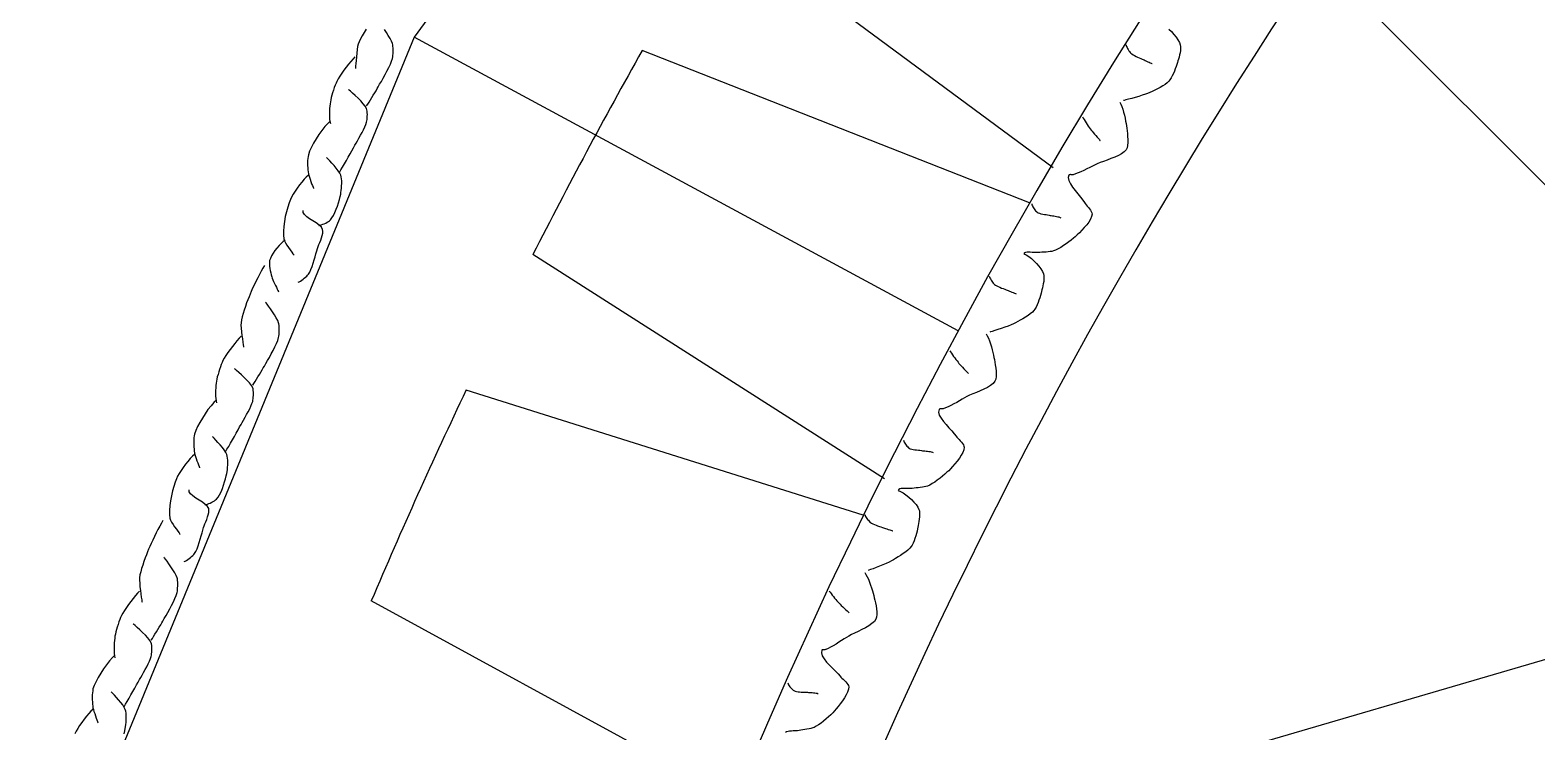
# Model space of a CAD drawing. Extents: x 2 to 99, y 3 to 136.
# Drawn here: x 13.85 to 28.85, y 84.83 to 91.81 of the extents above; entities that cross this region are included whole.
import ezdxf

# ---------------------------------------------------------------- set-up
doc = ezdxf.new("R2010")
doc.units = 0
doc.header["$LTSCALE"] = 1.7995
doc.linetypes.add('HIDDENX2', pattern=[0])
doc.layers.add('CMP-FLSH', color=7, linetype='CONTINUOUS')
doc.layers.add('DIM-TXT', color=7, linetype='CONTINUOUS')

msp = doc.modelspace()

# ---------------------------------------------------------------- linework, layer by layer
at = {"layer": 'CMP-FLSH', "color": 0, "linetype": 'CONTINUOUS'}
for p, q in [((26.621, 104.058), (17.673, 91.742)), ((17.673, 91.742), (13.116, 80.668)), ((23.087, 88.819), (17.673, 91.742))]:
    msp.add_line(p, q, dxfattribs=at)
at = {"layer": 'CMP-FLSH', "color": 0, "linetype": 'HIDDENX2'}
for p, q in [((24.034, 90.44), (20.696, 92.909)), ((23.8, 90.094), (19.941, 91.609)), ((22.354, 87.346), (18.854, 89.579)), ((22.144, 86.984), (18.191, 88.23)), ((20.891, 84.143), (17.246, 86.13))]:
    msp.add_line(p, q, dxfattribs=at)
at = {"layer": 'CMP-FLSH', "color": 0, "linetype": 'CONTINUOUS'}
for points in [[(17.194, 91.82, 0), (17.175, 91.788, 0), (17.156, 91.756, 0), (17.14, 91.726, 0), (17.126, 91.697, 0), (17.116, 91.672, 0), (17.11, 91.648, 0), (17.105, 91.618, 0), (17.101, 91.583, 0), (17.097, 91.547, 0), (17.094, 91.511, 0), (17.091, 91.479, 0), (17.09, 91.453, 0), (17.089, 91.435, 0), (17.089, 91.429, 0)], [(17.199, 91.058, 0), (17.21, 91.075, 0), (17.223, 91.095, 0), (17.237, 91.117, 0), (17.251, 91.14, 0), (17.266, 91.164, 0), (17.28, 91.187, 0), (17.293, 91.209, 0), (17.305, 91.23, 0), (17.315, 91.248, 0), (17.329, 91.273, 0), (17.346, 91.302, 0), (17.364, 91.335, 0), (17.384, 91.369, 0), (17.402, 91.404, 0), (17.42, 91.439, 0), (17.436, 91.472, 0), (17.448, 91.504, 0), (17.456, 91.531, 0), (17.459, 91.545, 0), (17.461, 91.561, 0), (17.462, 91.578, 0), (17.463, 91.596, 0), (17.463, 91.615, 0), (17.463, 91.634, 0), (17.461, 91.651, 0), (17.459, 91.667, 0), (17.456, 91.68, 0), (17.447, 91.702, 0), (17.433, 91.729, 0), (17.415, 91.758, 0), (17.396, 91.788, 0), (17.376, 91.817, 0)], [(25.187, 91.822, 0), (25.212, 91.797, 0), (25.236, 91.77, 0), (25.258, 91.742, 0), (25.276, 91.714, 0), (25.291, 91.688, 0), (25.3, 91.664, 0), (25.303, 91.648, 0), (25.303, 91.629, 0), (25.301, 91.609, 0), (25.298, 91.587, 0), (25.293, 91.565, 0), (25.288, 91.544, 0), (25.282, 91.523, 0), (25.277, 91.505, 0), (25.272, 91.489, 0), (25.266, 91.471, 0), (25.259, 91.45, 0), (25.25, 91.427, 0), (25.241, 91.404, 0), (25.231, 91.38, 0), (25.22, 91.357, 0), (25.208, 91.336, 0), (25.197, 91.318, 0), (25.185, 91.303, 0), (25.169, 91.288, 0), (25.149, 91.272, 0), (25.125, 91.257, 0), (25.099, 91.242, 0), (25.072, 91.227, 0), (25.045, 91.214, 0), (25.019, 91.202, 0), (24.996, 91.191, 0), (24.975, 91.182, 0), (24.952, 91.173, 0), (24.922, 91.163, 0), (24.887, 91.153, 0), (24.851, 91.142, 0), (24.816, 91.133, 0), (24.785, 91.124, 0), (24.759, 91.117, 0), (24.742, 91.113, 0), (24.735, 91.111, 0)], [(24.759, 91.668, 0), (24.762, 91.659, 0), (24.765, 91.65, 0), (24.77, 91.639, 0), (24.776, 91.628, 0), (24.782, 91.618, 0), (24.789, 91.607, 0), (24.795, 91.598, 0), (24.802, 91.59, 0), (24.808, 91.583, 0), (24.818, 91.575, 0), (24.83, 91.567, 0), (24.844, 91.559, 0), (24.859, 91.551, 0), (24.875, 91.544, 0), (24.891, 91.537, 0), (24.906, 91.53, 0), (24.92, 91.524, 0), (24.931, 91.519, 0), (24.94, 91.515, 0), (24.951, 91.509, 0), (24.964, 91.504, 0), (24.977, 91.498, 0), (24.99, 91.492, 0), (25.001, 91.487, 0), (25.011, 91.483, 0), (25.017, 91.48, 0), (25.019, 91.479, 0)], [(17.083, 91.545, 0), (17.064, 91.525, 0), (17.042, 91.501, 0), (17.02, 91.473, 0), (16.997, 91.444, 0), (16.974, 91.413, 0), (16.953, 91.383, 0), (16.933, 91.353, 0), (16.916, 91.326, 0), (16.903, 91.302, 0), (16.895, 91.284, 0), (16.886, 91.263, 0), (16.877, 91.24, 0), (16.869, 91.215, 0), (16.861, 91.189, 0), (16.853, 91.164, 0), (16.847, 91.14, 0), (16.842, 91.118, 0), (16.839, 91.099, 0), (16.836, 91.079, 0), (16.833, 91.056, 0), (16.831, 91.031, 0), (16.83, 91.004, 0), (16.829, 90.976, 0), (16.829, 90.95, 0), (16.831, 90.925, 0), (16.834, 90.902, 0), (16.839, 90.883, 0)], [(16.929, 90.396, 0), (16.943, 90.421, 0), (16.96, 90.449, 0), (16.978, 90.481, 0), (16.998, 90.514, 0), (17.017, 90.547, 0), (17.036, 90.581, 0), (17.053, 90.612, 0), (17.069, 90.641, 0), (17.083, 90.666, 0), (17.095, 90.687, 0), (17.108, 90.711, 0), (17.123, 90.737, 0), (17.139, 90.765, 0), (17.155, 90.793, 0), (17.169, 90.821, 0), (17.182, 90.848, 0), (17.192, 90.874, 0), (17.199, 90.896, 0), (17.201, 90.908, 0), (17.204, 90.923, 0), (17.205, 90.939, 0), (17.206, 90.956, 0), (17.207, 90.973, 0), (17.206, 90.99, 0), (17.205, 91.005, 0), (17.202, 91.019, 0), (17.199, 91.031, 0), (17.186, 91.054, 0), (17.166, 91.08, 0), (17.141, 91.107, 0), (17.114, 91.135, 0), (17.086, 91.162, 0), (17.06, 91.185, 0), (17.039, 91.204, 0), (17.024, 91.216, 0), (17.019, 91.22, 0)], [(24.698, 91.096, 0), (24.709, 91.076, 0), (24.718, 91.051, 0), (24.727, 91.024, 0), (24.736, 90.995, 0), (24.744, 90.965, 0), (24.75, 90.935, 0), (24.756, 90.907, 0), (24.761, 90.881, 0), (24.764, 90.858, 0), (24.767, 90.836, 0), (24.77, 90.81, 0), (24.773, 90.782, 0), (24.776, 90.752, 0), (24.778, 90.722, 0), (24.777, 90.693, 0), (24.775, 90.665, 0), (24.77, 90.642, 0), (24.761, 90.622, 0), (24.742, 90.601, 0), (24.716, 90.581, 0), (24.684, 90.564, 0), (24.647, 90.547, 0), (24.609, 90.533, 0), (24.571, 90.519, 0), (24.534, 90.506, 0), (24.501, 90.494, 0), (24.474, 90.482, 0), (24.452, 90.472, 0), (24.426, 90.459, 0), (24.399, 90.445, 0), (24.37, 90.431, 0), (24.34, 90.416, 0), (24.31, 90.403, 0), (24.282, 90.39, 0), (24.256, 90.38, 0), (24.233, 90.373, 0), (24.229, 90.372, 0), (24.224, 90.372, 0), (24.219, 90.373, 0), (24.213, 90.373, 0), (24.207, 90.374, 0), (24.202, 90.374, 0), (24.197, 90.373, 0), (24.193, 90.372, 0), (24.191, 90.369, 0), (24.185, 90.344, 0), (24.191, 90.314, 0), (24.206, 90.282, 0), (24.227, 90.249, 0), (24.253, 90.215, 0), (24.28, 90.181, 0), (24.306, 90.149, 0), (24.329, 90.121, 0), (24.346, 90.096, 0), (24.353, 90.085, 0), (24.363, 90.073, 0), (24.374, 90.061, 0), (24.385, 90.047, 0), (24.396, 90.033, 0), (24.406, 90.019, 0), (24.414, 90.006, 0), (24.419, 89.993, 0), (24.421, 89.981, 0), (24.416, 89.956, 0), (24.405, 89.93, 0), (24.388, 89.902, 0), (24.368, 89.874, 0), (24.344, 89.847, 0), (24.32, 89.82, 0), (24.296, 89.796, 0), (24.274, 89.774, 0), (24.255, 89.756, 0), (24.237, 89.74, 0), (24.215, 89.723, 0), (24.191, 89.704, 0), (24.164, 89.686, 0), (24.137, 89.667, 0), (24.11, 89.65, 0), (24.083, 89.635, 0), (24.058, 89.623, 0), (24.036, 89.614, 0), (24.021, 89.61, 0), (24.003, 89.607, 0), (23.984, 89.605, 0), (23.963, 89.603, 0), (23.942, 89.602, 0), (23.921, 89.601, 0), (23.901, 89.6, 0), (23.883, 89.599, 0), (23.868, 89.598, 0), (23.856, 89.598, 0), (23.841, 89.599, 0), (23.824, 89.6, 0), (23.807, 89.602, 0), (23.79, 89.602, 0), (23.774, 89.602, 0), (23.76, 89.599, 0), (23.749, 89.594, 0), (23.742, 89.587, 0), (23.765, 89.576, 0), (23.791, 89.559, 0), (23.817, 89.539, 0), (23.843, 89.515, 0), (23.869, 89.49, 0), (23.892, 89.463, 0), (23.912, 89.436, 0), (23.928, 89.41, 0), (23.938, 89.387, 0), (23.942, 89.371, 0), (23.943, 89.353, 0), (23.942, 89.332, 0), (23.94, 89.31, 0), (23.936, 89.288, 0), (23.932, 89.266, 0), (23.928, 89.246, 0), (23.923, 89.227, 0), (23.919, 89.211, 0), (23.914, 89.193, 0), (23.908, 89.171, 0), (23.901, 89.148, 0), (23.893, 89.124, 0), (23.884, 89.1, 0), (23.874, 89.077, 0), (23.864, 89.055, 0), (23.853, 89.036, 0), (23.842, 89.021, 0), (23.827, 89.005, 0), (23.807, 88.988, 0), (23.785, 88.972, 0), (23.76, 88.955, 0), (23.733, 88.939, 0), (23.707, 88.924, 0), (23.682, 88.911, 0), (23.659, 88.899, 0), (23.639, 88.889, 0), (23.616, 88.878, 0), (23.586, 88.867, 0), (23.553, 88.855, 0), (23.518, 88.843, 0), (23.483, 88.831, 0), (23.452, 88.821, 0), (23.427, 88.813, 0), (23.409, 88.808, 0), (23.403, 88.806, 0)], [(16.839, 90.91, 0), (16.812, 90.884, 0), (16.783, 90.852, 0), (16.754, 90.814, 0), (16.725, 90.774, 0), (16.698, 90.731, 0), (16.672, 90.688, 0), (16.65, 90.646, 0), (16.632, 90.607, 0), (16.62, 90.572, 0), (16.616, 90.555, 0), (16.613, 90.535, 0), (16.612, 90.513, 0), (16.612, 90.49, 0), (16.612, 90.466, 0), (16.613, 90.442, 0), (16.615, 90.42, 0), (16.617, 90.4, 0), (16.62, 90.383, 0), (16.623, 90.367, 0), (16.629, 90.348, 0), (16.636, 90.327, 0), (16.644, 90.305, 0), (16.652, 90.283, 0), (16.659, 90.264, 0), (16.666, 90.248, 0), (16.67, 90.238, 0), (16.671, 90.234, 0)], [(24.327, 90.948, 0), (24.334, 90.936, 0), (24.343, 90.921, 0), (24.352, 90.906, 0), (24.363, 90.89, 0), (24.373, 90.873, 0), (24.384, 90.857, 0), (24.394, 90.842, 0), (24.404, 90.828, 0), (24.412, 90.817, 0), (24.421, 90.806, 0), (24.432, 90.792, 0), (24.445, 90.777, 0), (24.459, 90.762, 0), (24.472, 90.746, 0), (24.484, 90.733, 0), (24.494, 90.722, 0), (24.5, 90.714, 0), (24.503, 90.712, 0)], [(16.723, 89.869, 0), (16.734, 89.871, 0), (16.748, 89.874, 0), (16.762, 89.879, 0), (16.777, 89.885, 0), (16.792, 89.892, 0), (16.806, 89.899, 0), (16.819, 89.907, 0), (16.83, 89.915, 0), (16.839, 89.923, 0), (16.854, 89.943, 0), (16.869, 89.968, 0), (16.883, 89.997, 0), (16.897, 90.029, 0), (16.909, 90.061, 0), (16.92, 90.094, 0), (16.929, 90.126, 0), (16.936, 90.155, 0), (16.942, 90.18, 0), (16.944, 90.197, 0), (16.947, 90.217, 0), (16.949, 90.24, 0), (16.95, 90.263, 0), (16.951, 90.287, 0), (16.951, 90.311, 0), (16.949, 90.333, 0), (16.946, 90.352, 0), (16.942, 90.369, 0), (16.932, 90.389, 0), (16.916, 90.413, 0), (16.896, 90.438, 0), (16.875, 90.464, 0), (16.853, 90.489, 0), (16.832, 90.511, 0), (16.816, 90.529, 0), (16.804, 90.541, 0), (16.8, 90.545, 0)], [(16.62, 90.369, 0), (16.599, 90.35, 0), (16.577, 90.327, 0), (16.554, 90.3, 0), (16.53, 90.271, 0), (16.508, 90.24, 0), (16.487, 90.209, 0), (16.468, 90.179, 0), (16.452, 90.151, 0), (16.44, 90.126, 0), (16.427, 90.092, 0), (16.414, 90.051, 0), (16.401, 90.005, 0), (16.39, 89.957, 0), (16.381, 89.907, 0), (16.375, 89.859, 0), (16.371, 89.812, 0), (16.371, 89.77, 0), (16.375, 89.734, 0), (16.381, 89.716, 0), (16.392, 89.695, 0), (16.406, 89.671, 0), (16.422, 89.647, 0), (16.438, 89.624, 0), (16.454, 89.603, 0), (16.466, 89.587, 0), (16.475, 89.576, 0), (16.478, 89.572, 0)], [(16.517, 89.302, 0), (16.528, 89.307, 0), (16.54, 89.314, 0), (16.553, 89.322, 0), (16.566, 89.332, 0), (16.579, 89.342, 0), (16.591, 89.353, 0), (16.603, 89.363, 0), (16.612, 89.373, 0), (16.62, 89.383, 0), (16.633, 89.404, 0), (16.645, 89.43, 0), (16.656, 89.459, 0), (16.667, 89.491, 0), (16.677, 89.524, 0), (16.686, 89.556, 0), (16.695, 89.587, 0), (16.703, 89.615, 0), (16.71, 89.639, 0), (16.716, 89.657, 0), (16.724, 89.677, 0), (16.733, 89.699, 0), (16.742, 89.722, 0), (16.75, 89.746, 0), (16.757, 89.769, 0), (16.762, 89.791, 0), (16.763, 89.811, 0), (16.761, 89.829, 0), (16.749, 89.85, 0), (16.727, 89.872, 0), (16.698, 89.893, 0), (16.665, 89.914, 0), (16.632, 89.935, 0), (16.603, 89.955, 0), (16.58, 89.976, 0), (16.568, 89.997, 0), (16.568, 90.018, 0)], [(23.821, 90.082, 0), (23.823, 90.073, 0), (23.827, 90.064, 0), (23.832, 90.053, 0), (23.839, 90.042, 0), (23.845, 90.032, 0), (23.853, 90.022, 0), (23.86, 90.013, 0), (23.867, 90.006, 0), (23.874, 90, 0), (23.885, 89.994, 0), (23.898, 89.989, 0), (23.913, 89.985, 0), (23.93, 89.981, 0), (23.947, 89.978, 0), (23.963, 89.976, 0), (23.979, 89.973, 0), (23.994, 89.971, 0), (24.006, 89.968, 0), (24.016, 89.966, 0), (24.027, 89.965, 0), (24.04, 89.963, 0), (24.053, 89.961, 0), (24.067, 89.958, 0), (24.08, 89.955, 0), (24.092, 89.952, 0), (24.103, 89.948, 0), (24.111, 89.943, 0)], [(16.388, 89.721, 0), (16.369, 89.707, 0), (16.348, 89.689, 0), (16.327, 89.668, 0), (16.306, 89.643, 0), (16.286, 89.617, 0), (16.269, 89.591, 0), (16.253, 89.565, 0), (16.241, 89.54, 0), (16.234, 89.518, 0), (16.231, 89.502, 0), (16.231, 89.483, 0), (16.233, 89.463, 0), (16.236, 89.441, 0), (16.24, 89.419, 0), (16.245, 89.397, 0), (16.25, 89.376, 0), (16.255, 89.358, 0), (16.259, 89.342, 0), (16.265, 89.328, 0), (16.272, 89.311, 0), (16.281, 89.291, 0), (16.291, 89.271, 0), (16.301, 89.252, 0), (16.31, 89.234, 0), (16.317, 89.22, 0), (16.322, 89.21, 0), (16.324, 89.207, 0)], [(16.181, 89.468, 0), (16.166, 89.443, 0), (16.15, 89.413, 0), (16.133, 89.38, 0), (16.115, 89.346, 0), (16.097, 89.31, 0), (16.08, 89.275, 0), (16.064, 89.242, 0), (16.051, 89.211, 0), (16.039, 89.184, 0), (16.029, 89.159, 0), (16.017, 89.129, 0), (16.005, 89.096, 0), (15.993, 89.062, 0), (15.981, 89.026, 0), (15.97, 88.991, 0), (15.96, 88.958, 0), (15.953, 88.927, 0), (15.949, 88.9, 0), (15.948, 88.876, 0), (15.95, 88.845, 0), (15.953, 88.81, 0), (15.957, 88.774, 0), (15.962, 88.738, 0), (15.967, 88.707, 0), (15.971, 88.681, 0), (15.974, 88.663, 0), (15.975, 88.657, 0)], [(23.398, 89.363, 0), (23.401, 89.354, 0), (23.405, 89.345, 0), (23.41, 89.335, 0), (23.417, 89.324, 0), (23.423, 89.314, 0), (23.43, 89.304, 0), (23.437, 89.295, 0), (23.444, 89.287, 0), (23.451, 89.281, 0), (23.461, 89.273, 0), (23.474, 89.266, 0), (23.488, 89.259, 0), (23.504, 89.252, 0), (23.52, 89.245, 0), (23.536, 89.239, 0), (23.552, 89.233, 0), (23.566, 89.228, 0), (23.578, 89.223, 0), (23.586, 89.219, 0), (23.598, 89.215, 0), (23.611, 89.209, 0), (23.624, 89.204, 0), (23.637, 89.199, 0), (23.649, 89.195, 0), (23.658, 89.191, 0), (23.665, 89.188, 0), (23.667, 89.188, 0)], [(16.065, 88.279, 0), (16.076, 88.296, 0), (16.089, 88.315, 0), (16.103, 88.337, 0), (16.117, 88.36, 0), (16.132, 88.384, 0), (16.146, 88.407, 0), (16.159, 88.43, 0), (16.171, 88.45, 0), (16.181, 88.468, 0), (16.195, 88.493, 0), (16.212, 88.523, 0), (16.231, 88.555, 0), (16.25, 88.589, 0), (16.269, 88.624, 0), (16.286, 88.659, 0), (16.302, 88.693, 0), (16.314, 88.724, 0), (16.322, 88.752, 0), (16.325, 88.765, 0), (16.327, 88.781, 0), (16.328, 88.798, 0), (16.329, 88.817, 0), (16.329, 88.835, 0), (16.329, 88.854, 0), (16.328, 88.871, 0), (16.325, 88.887, 0), (16.322, 88.9, 0), (16.314, 88.922, 0), (16.299, 88.949, 0), (16.282, 88.978, 0), (16.262, 89.008, 0), (16.242, 89.037, 0), (16.223, 89.063, 0), (16.208, 89.084, 0), (16.198, 89.098, 0), (16.194, 89.103, 0)], [(15.949, 88.765, 0), (15.93, 88.745, 0), (15.908, 88.721, 0), (15.886, 88.694, 0), (15.863, 88.664, 0), (15.84, 88.634, 0), (15.819, 88.603, 0), (15.799, 88.574, 0), (15.782, 88.546, 0), (15.769, 88.522, 0), (15.761, 88.504, 0), (15.752, 88.483, 0), (15.743, 88.46, 0), (15.735, 88.435, 0), (15.727, 88.41, 0), (15.72, 88.385, 0), (15.713, 88.36, 0), (15.708, 88.338, 0), (15.705, 88.319, 0), (15.702, 88.299, 0), (15.699, 88.276, 0), (15.697, 88.251, 0), (15.696, 88.224, 0), (15.695, 88.197, 0), (15.695, 88.17, 0), (15.697, 88.145, 0), (15.7, 88.122, 0), (15.705, 88.103, 0)], [(23.367, 88.788, 0), (23.378, 88.769, 0), (23.389, 88.745, 0), (23.4, 88.718, 0), (23.41, 88.69, 0), (23.419, 88.66, 0), (23.427, 88.63, 0), (23.434, 88.602, 0), (23.44, 88.577, 0), (23.445, 88.554, 0), (23.449, 88.533, 0), (23.454, 88.507, 0), (23.458, 88.479, 0), (23.463, 88.449, 0), (23.466, 88.419, 0), (23.467, 88.39, 0), (23.466, 88.363, 0), (23.462, 88.339, 0), (23.454, 88.319, 0), (23.437, 88.296, 0), (23.411, 88.276, 0), (23.38, 88.256, 0), (23.345, 88.238, 0), (23.307, 88.221, 0), (23.27, 88.205, 0), (23.234, 88.191, 0), (23.201, 88.177, 0), (23.175, 88.164, 0), (23.153, 88.152, 0), (23.129, 88.138, 0), (23.102, 88.123, 0), (23.074, 88.107, 0), (23.045, 88.091, 0), (23.016, 88.076, 0), (22.988, 88.062, 0), (22.963, 88.051, 0), (22.94, 88.042, 0), (22.936, 88.041, 0), (22.931, 88.041, 0), (22.926, 88.041, 0), (22.92, 88.041, 0), (22.914, 88.041, 0), (22.909, 88.041, 0), (22.904, 88.04, 0), (22.901, 88.039, 0), (22.898, 88.036, 0), (22.894, 88.01, 0), (22.901, 87.981, 0), (22.918, 87.95, 0), (22.941, 87.918, 0), (22.968, 87.885, 0), (22.997, 87.853, 0), (23.025, 87.823, 0), (23.049, 87.795, 0), (23.068, 87.771, 0), (23.075, 87.761, 0), (23.086, 87.75, 0), (23.097, 87.738, 0), (23.109, 87.725, 0), (23.121, 87.711, 0), (23.131, 87.698, 0), (23.14, 87.685, 0), (23.146, 87.672, 0), (23.148, 87.66, 0), (23.145, 87.636, 0), (23.135, 87.609, 0), (23.12, 87.58, 0), (23.101, 87.551, 0), (23.079, 87.522, 0), (23.056, 87.495, 0), (23.033, 87.469, 0), (23.012, 87.446, 0), (22.994, 87.427, 0), (22.977, 87.411, 0), (22.957, 87.392, 0), (22.933, 87.372, 0), (22.908, 87.352, 0), (22.881, 87.332, 0), (22.855, 87.314, 0), (22.829, 87.298, 0), (22.805, 87.284, 0), (22.783, 87.274, 0), (22.768, 87.269, 0), (22.751, 87.265, 0), (22.732, 87.262, 0), (22.711, 87.259, 0), (22.69, 87.257, 0), (22.669, 87.255, 0), (22.649, 87.253, 0), (22.632, 87.251, 0), (22.616, 87.249, 0), (22.604, 87.249, 0), (22.589, 87.249, 0), (22.572, 87.249, 0), (22.555, 87.25, 0), (22.538, 87.249, 0), (22.522, 87.248, 0), (22.508, 87.245, 0), (22.497, 87.239, 0), (22.491, 87.231, 0), (22.515, 87.221, 0), (22.541, 87.206, 0), (22.568, 87.187, 0), (22.596, 87.165, 0), (22.623, 87.141, 0), (22.647, 87.115, 0), (22.669, 87.09, 0), (22.686, 87.065, 0), (22.698, 87.042, 0), (22.702, 87.027, 0), (22.704, 87.008, 0), (22.704, 86.988, 0), (22.703, 86.966, 0), (22.701, 86.943, 0), (22.698, 86.921, 0), (22.694, 86.9, 0), (22.691, 86.881, 0), (22.688, 86.865, 0), (22.684, 86.847, 0), (22.679, 86.825, 0), (22.673, 86.802, 0), (22.666, 86.777, 0), (22.658, 86.753, 0), (22.649, 86.729, 0), (22.64, 86.707, 0), (22.631, 86.687, 0), (22.621, 86.671, 0), (22.606, 86.655, 0), (22.588, 86.637, 0), (22.566, 86.619, 0), (22.541, 86.601, 0), (22.516, 86.584, 0), (22.491, 86.568, 0), (22.466, 86.553, 0), (22.444, 86.54, 0), (22.424, 86.529, 0), (22.402, 86.517, 0), (22.373, 86.504, 0), (22.34, 86.49, 0), (22.306, 86.476, 0), (22.272, 86.463, 0), (22.241, 86.451, 0), (22.216, 86.442, 0), (22.2, 86.436, 0), (22.194, 86.434, 0)], [(23.004, 88.621, 0), (23.012, 88.609, 0), (23.021, 88.596, 0), (23.031, 88.58, 0), (23.043, 88.565, 0), (23.054, 88.549, 0), (23.066, 88.533, 0), (23.077, 88.519, 0), (23.087, 88.506, 0), (23.096, 88.495, 0), (23.105, 88.484, 0), (23.117, 88.471, 0), (23.131, 88.457, 0), (23.145, 88.442, 0), (23.159, 88.428, 0), (23.172, 88.415, 0), (23.182, 88.404, 0), (23.189, 88.397, 0), (23.192, 88.395, 0)], [(15.795, 87.616, 0), (15.809, 87.641, 0), (15.826, 87.669, 0), (15.845, 87.701, 0), (15.864, 87.734, 0), (15.883, 87.768, 0), (15.902, 87.801, 0), (15.919, 87.833, 0), (15.935, 87.862, 0), (15.949, 87.887, 0), (15.961, 87.907, 0), (15.974, 87.931, 0), (15.989, 87.958, 0), (16.005, 87.985, 0), (16.021, 88.014, 0), (16.035, 88.042, 0), (16.048, 88.069, 0), (16.058, 88.094, 0), (16.065, 88.116, 0), (16.067, 88.129, 0), (16.07, 88.143, 0), (16.071, 88.159, 0), (16.072, 88.176, 0), (16.073, 88.193, 0), (16.072, 88.21, 0), (16.071, 88.226, 0), (16.069, 88.24, 0), (16.065, 88.252, 0), (16.052, 88.274, 0), (16.032, 88.3, 0), (16.008, 88.328, 0), (15.98, 88.355, 0), (15.952, 88.382, 0), (15.926, 88.405, 0), (15.905, 88.424, 0), (15.89, 88.436, 0), (15.885, 88.441, 0)], [(15.705, 88.13, 0), (15.678, 88.104, 0), (15.65, 88.072, 0), (15.62, 88.035, 0), (15.591, 87.994, 0), (15.564, 87.951, 0), (15.538, 87.908, 0), (15.516, 87.866, 0), (15.498, 87.827, 0), (15.486, 87.792, 0), (15.482, 87.775, 0), (15.48, 87.755, 0), (15.478, 87.733, 0), (15.478, 87.71, 0), (15.478, 87.686, 0), (15.479, 87.663, 0), (15.481, 87.64, 0), (15.483, 87.62, 0), (15.486, 87.603, 0), (15.489, 87.588, 0), (15.495, 87.569, 0), (15.502, 87.547, 0), (15.51, 87.525, 0), (15.518, 87.504, 0), (15.525, 87.484, 0), (15.532, 87.469, 0), (15.536, 87.458, 0), (15.537, 87.454, 0)], [(15.589, 87.089, 0), (15.6, 87.091, 0), (15.614, 87.094, 0), (15.628, 87.099, 0), (15.643, 87.105, 0), (15.658, 87.112, 0), (15.672, 87.12, 0), (15.685, 87.128, 0), (15.696, 87.136, 0), (15.705, 87.143, 0), (15.72, 87.163, 0), (15.735, 87.188, 0), (15.75, 87.217, 0), (15.763, 87.249, 0), (15.775, 87.282, 0), (15.786, 87.315, 0), (15.795, 87.346, 0), (15.802, 87.375, 0), (15.808, 87.4, 0), (15.81, 87.417, 0), (15.813, 87.438, 0), (15.815, 87.46, 0), (15.816, 87.484, 0), (15.817, 87.507, 0), (15.817, 87.531, 0), (15.815, 87.553, 0), (15.812, 87.573, 0), (15.808, 87.589, 0), (15.798, 87.609, 0), (15.782, 87.633, 0), (15.763, 87.659, 0), (15.741, 87.685, 0), (15.719, 87.709, 0), (15.699, 87.731, 0), (15.682, 87.749, 0), (15.67, 87.761, 0), (15.666, 87.765, 0)], [(22.544, 87.73, 0), (22.547, 87.721, 0), (22.551, 87.712, 0), (22.557, 87.702, 0), (22.564, 87.691, 0), (22.571, 87.681, 0), (22.579, 87.672, 0), (22.587, 87.663, 0), (22.594, 87.656, 0), (22.601, 87.651, 0), (22.612, 87.645, 0), (22.626, 87.641, 0), (22.641, 87.638, 0), (22.658, 87.635, 0), (22.675, 87.633, 0), (22.692, 87.631, 0), (22.708, 87.63, 0), (22.722, 87.628, 0), (22.735, 87.626, 0), (22.744, 87.625, 0), (22.756, 87.623, 0), (22.769, 87.622, 0), (22.782, 87.621, 0), (22.796, 87.619, 0), (22.809, 87.617, 0), (22.821, 87.614, 0), (22.832, 87.611, 0), (22.841, 87.607, 0)], [(15.486, 87.589, 0), (15.465, 87.571, 0), (15.443, 87.547, 0), (15.42, 87.52, 0), (15.397, 87.491, 0), (15.374, 87.46, 0), (15.353, 87.429, 0), (15.334, 87.399, 0), (15.318, 87.371, 0), (15.306, 87.346, 0), (15.293, 87.312, 0), (15.28, 87.271, 0), (15.267, 87.226, 0), (15.256, 87.177, 0), (15.247, 87.128, 0), (15.241, 87.079, 0), (15.237, 87.032, 0), (15.237, 86.99, 0), (15.241, 86.954, 0), (15.247, 86.936, 0), (15.258, 86.915, 0), (15.272, 86.891, 0), (15.288, 86.867, 0), (15.305, 86.844, 0), (15.32, 86.824, 0), (15.332, 86.807, 0), (15.341, 86.796, 0), (15.344, 86.792, 0)], [(15.383, 86.522, 0), (15.394, 86.527, 0), (15.406, 86.534, 0), (15.419, 86.542, 0), (15.432, 86.552, 0), (15.445, 86.562, 0), (15.457, 86.573, 0), (15.469, 86.583, 0), (15.478, 86.594, 0), (15.486, 86.603, 0), (15.499, 86.624, 0), (15.511, 86.65, 0), (15.522, 86.68, 0), (15.533, 86.711, 0), (15.543, 86.744, 0), (15.552, 86.777, 0), (15.561, 86.807, 0), (15.569, 86.836, 0), (15.576, 86.86, 0), (15.582, 86.877, 0), (15.59, 86.897, 0), (15.599, 86.919, 0), (15.608, 86.942, 0), (15.616, 86.966, 0), (15.623, 86.989, 0), (15.628, 87.011, 0), (15.63, 87.031, 0), (15.627, 87.049, 0), (15.615, 87.07, 0), (15.593, 87.092, 0), (15.564, 87.113, 0), (15.531, 87.134, 0), (15.499, 87.155, 0), (15.469, 87.176, 0), (15.446, 87.196, 0), (15.434, 87.217, 0), (15.434, 87.238, 0)], [(15.17, 86.93, 0), (15.156, 86.904, 0), (15.14, 86.875, 0), (15.122, 86.842, 0), (15.104, 86.807, 0), (15.087, 86.772, 0), (15.07, 86.737, 0), (15.054, 86.703, 0), (15.04, 86.673, 0), (15.029, 86.646, 0), (15.019, 86.62, 0), (15.007, 86.591, 0), (14.995, 86.558, 0), (14.982, 86.523, 0), (14.97, 86.488, 0), (14.959, 86.453, 0), (14.95, 86.42, 0), (14.943, 86.389, 0), (14.939, 86.362, 0), (14.938, 86.338, 0), (14.94, 86.307, 0), (14.943, 86.272, 0), (14.947, 86.235, 0), (14.952, 86.2, 0), (14.956, 86.168, 0), (14.961, 86.142, 0), (14.963, 86.125, 0), (14.965, 86.119, 0)], [(22.159, 86.99, 0), (22.162, 86.981, 0), (22.167, 86.972, 0), (22.173, 86.962, 0), (22.18, 86.952, 0), (22.187, 86.942, 0), (22.195, 86.933, 0), (22.202, 86.924, 0), (22.209, 86.916, 0), (22.216, 86.91, 0), (22.227, 86.903, 0), (22.24, 86.897, 0), (22.255, 86.89, 0), (22.271, 86.884, 0), (22.287, 86.878, 0), (22.304, 86.873, 0), (22.319, 86.868, 0), (22.334, 86.863, 0), (22.346, 86.859, 0), (22.355, 86.856, 0), (22.366, 86.852, 0), (22.38, 86.848, 0), (22.393, 86.843, 0), (22.407, 86.839, 0), (22.419, 86.835, 0), (22.428, 86.832, 0), (22.435, 86.829, 0), (22.437, 86.829, 0)], [(15.055, 85.74, 0), (15.066, 85.757, 0), (15.079, 85.777, 0), (15.092, 85.799, 0), (15.107, 85.822, 0), (15.121, 85.846, 0), (15.135, 85.869, 0), (15.149, 85.891, 0), (15.16, 85.912, 0), (15.17, 85.93, 0), (15.185, 85.955, 0), (15.202, 85.984, 0), (15.22, 86.017, 0), (15.239, 86.051, 0), (15.258, 86.086, 0), (15.276, 86.121, 0), (15.291, 86.154, 0), (15.304, 86.186, 0), (15.312, 86.213, 0), (15.315, 86.227, 0), (15.317, 86.243, 0), (15.318, 86.26, 0), (15.319, 86.278, 0), (15.319, 86.297, 0), (15.319, 86.316, 0), (15.317, 86.333, 0), (15.315, 86.349, 0), (15.312, 86.362, 0), (15.303, 86.384, 0), (15.289, 86.411, 0), (15.271, 86.44, 0), (15.251, 86.47, 0), (15.231, 86.499, 0), (15.213, 86.525, 0), (15.198, 86.546, 0), (15.187, 86.56, 0), (15.183, 86.565, 0)], [(22.158, 86.414, 0), (22.17, 86.395, 0), (22.183, 86.372, 0), (22.195, 86.346, 0), (22.206, 86.318, 0), (22.217, 86.289, 0), (22.227, 86.26, 0), (22.235, 86.232, 0), (22.243, 86.207, 0), (22.248, 86.185, 0), (22.253, 86.163, 0), (22.26, 86.138, 0), (22.266, 86.11, 0), (22.272, 86.081, 0), (22.276, 86.051, 0), (22.279, 86.022, 0), (22.279, 85.994, 0), (22.277, 85.97, 0), (22.27, 85.95, 0), (22.254, 85.927, 0), (22.229, 85.905, 0), (22.199, 85.884, 0), (22.165, 85.864, 0), (22.128, 85.845, 0), (22.092, 85.827, 0), (22.056, 85.811, 0), (22.025, 85.795, 0), (21.999, 85.781, 0), (21.978, 85.768, 0), (21.954, 85.753, 0), (21.928, 85.736, 0), (21.901, 85.719, 0), (21.873, 85.701, 0), (21.845, 85.684, 0), (21.818, 85.669, 0), (21.793, 85.656, 0), (21.771, 85.647, 0), (21.767, 85.646, 0), (21.762, 85.645, 0), (21.757, 85.645, 0), (21.751, 85.645, 0), (21.745, 85.645, 0), (21.74, 85.644, 0), (21.735, 85.643, 0), (21.732, 85.641, 0), (21.73, 85.639, 0), (21.727, 85.613, 0), (21.736, 85.584, 0), (21.754, 85.554, 0), (21.778, 85.522, 0), (21.807, 85.491, 0), (21.838, 85.461, 0), (21.867, 85.432, 0), (21.893, 85.406, 0), (21.913, 85.383, 0), (21.921, 85.373, 0), (21.931, 85.363, 0), (21.944, 85.351, 0), (21.956, 85.339, 0), (21.969, 85.326, 0), (21.98, 85.313, 0), (21.989, 85.3, 0), (21.996, 85.288, 0), (21.999, 85.276, 0), (21.997, 85.252, 0), (21.988, 85.224, 0), (21.975, 85.195, 0), (21.957, 85.165, 0), (21.937, 85.135, 0), (21.915, 85.106, 0), (21.894, 85.079, 0), (21.874, 85.056, 0), (21.857, 85.036, 0), (21.841, 85.018, 0), (21.821, 84.998, 0), (21.799, 84.977, 0), (21.775, 84.956, 0), (21.749, 84.935, 0), (21.724, 84.915, 0), (21.699, 84.898, 0), (21.675, 84.883, 0), (21.654, 84.871, 0), (21.64, 84.866, 0), (21.623, 84.861, 0), (21.604, 84.857, 0), (21.583, 84.853, 0), (21.562, 84.85, 0), (21.542, 84.846, 0), (21.522, 84.844, 0), (21.504, 84.841, 0), (21.489, 84.838, 0), (21.477, 84.837, 0), (21.462, 84.836, 0), (21.445, 84.836, 0), (21.428, 84.835, 0), (21.411, 84.834, 0), (21.395, 84.832, 0), (21.381, 84.828, 0), (21.371, 84.822, 0)], [(14.939, 86.227, 0), (14.919, 86.207, 0), (14.898, 86.183, 0), (14.876, 86.155, 0), (14.853, 86.126, 0), (14.83, 86.095, 0), (14.809, 86.065, 0), (14.789, 86.035, 0), (14.772, 86.008, 0), (14.759, 85.984, 0), (14.75, 85.966, 0), (14.742, 85.945, 0), (14.733, 85.922, 0), (14.725, 85.897, 0), (14.716, 85.871, 0), (14.709, 85.846, 0), (14.703, 85.822, 0), (14.698, 85.8, 0), (14.694, 85.781, 0), (14.692, 85.761, 0), (14.689, 85.738, 0), (14.687, 85.713, 0), (14.685, 85.686, 0), (14.685, 85.658, 0), (14.685, 85.632, 0), (14.687, 85.607, 0), (14.69, 85.584, 0), (14.694, 85.565, 0)], [(21.804, 86.229, 0), (21.813, 86.217, 0), (21.823, 86.204, 0), (21.834, 86.189, 0), (21.846, 86.174, 0), (21.858, 86.159, 0), (21.871, 86.144, 0), (21.882, 86.13, 0), (21.893, 86.117, 0), (21.903, 86.107, 0), (21.913, 86.097, 0), (21.925, 86.085, 0), (21.94, 86.071, 0), (21.955, 86.057, 0), (21.97, 86.043, 0), (21.983, 86.031, 0), (21.994, 86.021, 0), (22.001, 86.014, 0), (22.004, 86.012, 0)], [(14.784, 85.078, 0), (14.799, 85.103, 0), (14.816, 85.131, 0), (14.834, 85.163, 0), (14.853, 85.196, 0), (14.873, 85.229, 0), (14.891, 85.263, 0), (14.909, 85.294, 0), (14.925, 85.323, 0), (14.939, 85.348, 0), (14.95, 85.369, 0), (14.964, 85.393, 0), (14.979, 85.419, 0), (14.995, 85.447, 0), (15.01, 85.475, 0), (15.025, 85.503, 0), (15.037, 85.53, 0), (15.048, 85.556, 0), (15.055, 85.578, 0), (15.057, 85.59, 0), (15.059, 85.605, 0), (15.061, 85.621, 0), (15.062, 85.638, 0), (15.062, 85.655, 0), (15.062, 85.672, 0), (15.061, 85.687, 0), (15.058, 85.702, 0), (15.055, 85.713, 0), (15.042, 85.736, 0), (15.022, 85.762, 0), (14.997, 85.789, 0), (14.969, 85.817, 0), (14.942, 85.844, 0), (14.916, 85.867, 0), (14.894, 85.886, 0), (14.88, 85.898, 0), (14.874, 85.903, 0)], [(14.694, 85.592, 0), (14.668, 85.566, 0), (14.639, 85.534, 0), (14.61, 85.496, 0), (14.581, 85.456, 0), (14.553, 85.413, 0), (14.528, 85.37, 0), (14.506, 85.328, 0), (14.488, 85.289, 0), (14.475, 85.254, 0), (14.472, 85.237, 0), (14.469, 85.217, 0), (14.468, 85.195, 0), (14.467, 85.172, 0), (14.468, 85.148, 0), (14.469, 85.124, 0), (14.471, 85.102, 0), (14.473, 85.082, 0), (14.475, 85.065, 0), (14.479, 85.049, 0), (14.485, 85.03, 0), (14.492, 85.009, 0), (14.5, 84.987, 0), (14.508, 84.965, 0), (14.515, 84.946, 0), (14.521, 84.93, 0), (14.525, 84.92, 0), (14.527, 84.916, 0)], [(14.784, 84.808, 0), (14.792, 84.837, 0), (14.797, 84.862, 0), (14.8, 84.879, 0), (14.803, 84.899, 0), (14.805, 84.922, 0), (14.806, 84.945, 0), (14.807, 84.969, 0), (14.806, 84.993, 0), (14.805, 85.015, 0), (14.802, 85.034, 0), (14.797, 85.051, 0), (14.787, 85.071, 0), (14.772, 85.095, 0), (14.752, 85.12, 0), (14.73, 85.146, 0), (14.709, 85.171, 0), (14.688, 85.193, 0), (14.671, 85.211, 0), (14.66, 85.223, 0), (14.656, 85.227, 0)], [(21.392, 85.314, 0), (21.395, 85.306, 0), (21.4, 85.297, 0), (21.406, 85.287, 0), (21.413, 85.277, 0), (21.421, 85.267, 0), (21.429, 85.258, 0), (21.438, 85.25, 0), (21.446, 85.243, 0), (21.453, 85.238, 0), (21.465, 85.233, 0), (21.478, 85.23, 0), (21.494, 85.227, 0), (21.51, 85.226, 0), (21.527, 85.224, 0), (21.544, 85.224, 0), (21.56, 85.223, 0), (21.575, 85.222, 0), (21.587, 85.221, 0), (21.597, 85.22, 0), (21.609, 85.219, 0), (21.622, 85.219, 0), (21.636, 85.218, 0), (21.649, 85.217, 0), (21.663, 85.216, 0), (21.675, 85.213, 0), (21.686, 85.211, 0), (21.695, 85.207, 0)], [(14.475, 85.051, 0), (14.455, 85.032, 0), (14.433, 85.009, 0), (14.41, 84.982, 0), (14.386, 84.953, 0), (14.363, 84.922, 0), (14.342, 84.891, 0), (14.323, 84.861, 0), (14.307, 84.833, 0), (14.295, 84.808, 0)]]:
    msp.add_polyline3d(points, dxfattribs=at)
for centre, end in [((68.093, 64.521), 187.5587), ((69.088, 63.946), 161.8936)]:
    msp.add_arc(centre, 51.145, 115.4519, end, dxfattribs=at)
at = {"layer": 'CMP-FLSH', "color": 0, "linetype": 'HIDDENX2'}
for centre, radius, start, end in [((68.069, 64.534), 55.22, 150.6391, 153.029), ((68.078, 64.528), 55.232, 154.5868, 156.9762)]:
    msp.add_arc(centre, radius, start, end, dxfattribs=at)
at = {"layer": 'DIM-TXT', "color": 0, "linetype": 'CONTINUOUS'}
for p in [(27.093, 92.107), (24.23, 84.175)]:
    msp.add_line(p, (32.589, 86.617), dxfattribs=at)

doc.saveas('drawing.dxf')
